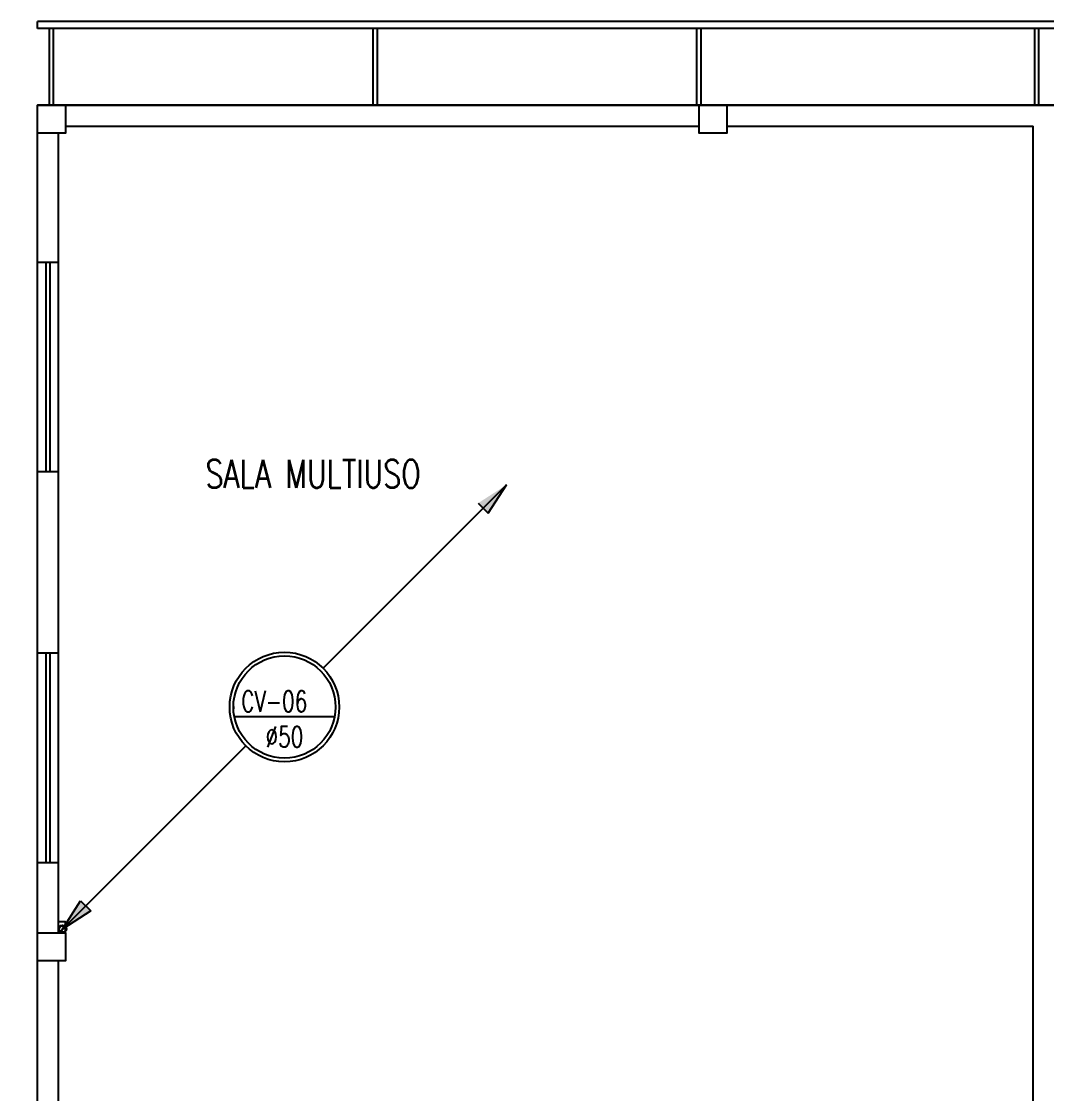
# Model space of a CAD drawing. Header units: inches. Extents: x 542787 to 543192, y 9574025 to 9574373.
# Drawn here: x 543172.45 to 543179.79, y 9574107.15 to 9574114.83 of the extents above; entities that cross this region are included whole.
import ezdxf
from ezdxf.enums import TextEntityAlignment as Align

# ---------------------------------------------------------------- set-up
doc = ezdxf.new("R2010")
doc.units = ezdxf.units.IN
doc.header["$MEASUREMENT"] = 0
for name, color, linetype in [('I-ARQ', 8, 'Continuous'), ('I-ESGOTO', 6, 'Continuous'), ('I-NORMO_INST', 4, 'Continuous')]:
    doc.layers.add(name, color=color, linetype=linetype)
doc.styles.add('50', font='ROMANS.SHX', dxfattribs={"width": 0.7, "height": 0.1})
doc.styles.add('ROMANS', font='romans.shx', dxfattribs={"height": 0.025})

# ---------------------------------------------------------------- blocks, each defined once
blk = doc.blocks.new('*U192')
at = {"color": 2}
blk.add_wipeout([(0.47383382302634447, 0.02633508466966209), (0.4880242477145868, 0.022172410826051543), (0.49789586812542813, 0.011534464184643024), (0.5003637562839414, -0.0015702418527919482), (0.4955822060326253, -0.01544582489309828), (0.4850936135821563, -0.024079514833621037), (0.47383382302634447, -0.02623794266115706), (0.45933489537409405, -0.022229439944196763), (0.44930904889754236, -0.009741418413362783), (0.4476123588443673, 0.0005881752899340037), (0.450851478996614, 0.011534464184643024), (0.45979762440381483, 0.022480753079352038)], dxfattribs=at)
blk.add_circle((0.4739464758138163, 1.274884407875823e-14), 0.02500000000000684)
at = {"color": 8, "ltscale": 0.01}
blk.add_circle((0.4739464758138163, 1.274884407875823e-14), 0.02333333333334017, dxfattribs=at)
for centre, radius, start, end in [((0.4739464758138163, 0.01250000000001616), 0.01250000000000341, 132.0789395626286, 270), ((0.4739464758138163, -0.01249999999999073), 0.01250000000000342, 312.0789395626286, 89.99999999999999)]:
    blk.add_arc(centre, radius, start, end, dxfattribs=at)
blk = doc.blocks.new('*U193')
for p, q in [((-0.0006817638174610071, -0.0031363292180373), (0, 0)), ((-1.372179442868564e-16, -0.02474535289697855), (0, 0)), ((0, 0), (0.0006817638174609722, -0.003136329218037308)), ((0.0006817638174609722, -0.003136329218037308), (-0.0006817638174610071, -0.0031363292180373)), ((-3.3280609325073e-16, -0.05995301590202473), (-1.952954321505824e-16, -0.03520766300504619)), ((-0.0006817638174613051, -0.05681668668398742), (-3.3280609325073e-16, -0.05995301590202473)), ((0.0006817638174606743, -0.05681668668398743), (-0.0006817638174613051, -0.05681668668398742))]:
    blk.add_line(p, q)
for centre, radius in [((0, 0), 0.0003106419297651757), ((-1.662566882187194e-16, -0.02997650795101237), 0.00487752617599731)]:
    blk.add_circle(centre, radius)
at = {"color": 8}
blk.add_circle((-1.662566882187194e-16, -0.02997650795101237), 0.005231155055471231, dxfattribs=at)
for points in [[(0.0006817638174609722, -0.003136329218037308), (-0.0006817638174610071, -0.0031363292180373), (0, 0)], [(0.0006817638174606743, -0.05681668668398743), (-0.0006817638174613051, -0.05681668668398742), (-3.3280609325073e-16, -0.05995301590202473)]]:
    blk.add_solid(points)
blk = doc.blocks.new('BOLA')
at = {"style": '50', "width": 0.7, "flags": 1}
blk.add_attdef('ALTUARA', text='', height=0.002, dxfattribs=at).set_placement((0.0002598189044998103, -0.007526282018176376), align=Align.CENTER)
at = {"color": 2}
blk.add_wipeout([(-0.0034306041665807595, 0.0033065364934536066), (-0.0008967654083170473, 0.004686211450234913), (0.001845075014915952, 0.004421616255397899), (0.0035658162599924233, 0.003136439594760985), (0.0045869154381489585, 0.0013409721644020364), (0.004757098647987609, -0.0003221976317163283), (0.004227639790906332, -0.0022310630027197083), (0.002998538907342815, -0.003724135900145447), (0.001107614492865381, -0.004706918052397209), (-0.000877856180751729, -0.0047258177214453065), (-0.002579688157825187, -0.004083229391126847), (-0.0034306041665807595, -0.0033272430956159055), (-0.004508431067870951, -0.0017018725884976327), (-0.004792069764414597, -7.650210592741527e-05), (-0.004527340335873958, 0.001624467028287148)], dxfattribs=at)
at = {"color": 8}
blk.add_line((-0.004792757217217114, -0.0009053948610162968), (0.004792757217217114, -0.0009053948610162968), dxfattribs=at)
blk.add_circle((0, 0), 0.0052311550554712, dxfattribs=at)
blk.add_circle((0, 0), 0.0048775261759973)
at = {"style": '50', "width": 0.7}
blk.add_attdef('NAF', (-0.00412650687519539, -0.0004650827839335972), '', height=0.002, dxfattribs=at)
blk.add_attdef('NU', text='', height=0.002, dxfattribs=at).set_placement((0, -0.003845717468963498), align=Align.CENTER)

msp = doc.modelspace()

# ---------------------------------------------------------------- linework, layer by layer
at = {"layer": 'I-ARQ'}
for p, q in [((543191.7176817484, 9574114.829762327), (543172.5676817481, 9574114.829762327)), ((543172.5676817481, 9574114.779762326), (543172.5676817481, 9574114.829762327)), ((543172.5676817481, 9574114.779762326), (543172.5676817481, 9574114.829762327)), ((543191.7176817484, 9574114.779762326), (543172.5676817481, 9574114.779762326)), ((543172.652681749, 9574114.229762327), (543172.652681749, 9574114.779762326)), ((543172.6826817483, 9574114.229762327), (543172.6826817483, 9574114.779762326)), ((543174.9714317486, 9574114.229762327), (543174.9714317486, 9574114.779762326)), ((543175.0014317479, 9574114.229762327), (543175.0014317479, 9574114.779762326)), ((543177.2901817482, 9574114.229762327), (543177.2901817482, 9574114.779762326)), ((543177.3201817475, 9574114.229762327), (543177.3201817475, 9574114.779762326)), ((543179.7089317493, 9574114.229762327), (543179.7089317493, 9574114.779762326)), ((543179.7389317487, 9574114.229762327), (543179.7389317487, 9574114.779762326)), ((543172.5676817481, 9574114.229762327), (543191.7176817484, 9574114.229762327)), ((543191.7176817484, 9574114.229762327), (543172.5676817481, 9574114.229762327)), ((543172.5676817481, 9574113.107262326), (543172.5676817481, 9574114.229762327)), ((543172.7676817492, 9574114.079762327), (543177.3051817488, 9574114.079762327)), ((543177.5051817481, 9574114.079762327), (543179.6989317477, 9574114.079762327)), ((543179.6989317477, 9574104.230520392), (543179.6989317477, 9574114.079762327)), ((543172.7176817484, 9574113.107262326), (543172.7176817484, 9574114.029762326)), ((543172.5676817481, 9574111.607262326), (543172.5676817481, 9574113.107262326)), ((543172.5676817481, 9574113.107262326), (543172.7176817484, 9574113.107262326)), ((543172.6276817486, 9574113.107262326), (543172.6276817486, 9574111.607262326)), ((543172.6576817479, 9574111.607262326), (543172.6576817479, 9574113.107262326)), ((543172.7176817484, 9574111.607262326), (543172.7176817484, 9574113.107262326)), ((543172.5676817481, 9574111.607262326), (543172.7176817484, 9574111.607262326)), ((543172.5676817481, 9574110.307262326), (543172.5676817481, 9574111.607262326)), ((543172.7176817484, 9574110.307262326), (543172.7176817484, 9574111.607262326)), ((543172.7176817484, 9574110.307262326), (543172.5676817481, 9574110.307262326)), ((543172.5676817481, 9574108.807262326), (543172.5676817481, 9574110.307262326)), ((543172.6276817486, 9574110.307262326), (543172.6276817486, 9574108.807262326)), ((543172.6576817479, 9574108.807262326), (543172.6576817479, 9574110.307262326)), ((543172.7176817484, 9574108.807262326), (543172.7176817484, 9574110.307262326)), ((543172.7176817484, 9574108.807262326), (543172.5676817481, 9574108.807262326)), ((543172.5676817481, 9574106.592262326), (543172.5676817481, 9574108.807262326)), ((543172.7176817484, 9574108.304762326), (543172.7176817484, 9574108.807262326)), ((543172.7176817484, 9574106.592262326), (543172.7176817484, 9574108.104762327))]:
    msp.add_line(p, q, dxfattribs=at)
for points in [[(543172.7676817492, 9574114.229762327), (543172.7676817492, 9574114.029762326), (543172.5676817481, 9574114.029762326), (543172.5676817481, 9574114.229762327)], [(543177.5051817481, 9574114.229762327), (543177.5051817481, 9574114.029762326), (543177.3051817488, 9574114.029762326), (543177.3051817488, 9574114.229762327)], [(543172.7676817492, 9574108.304762326), (543172.7676817492, 9574108.104762327), (543172.5676817481, 9574108.104762327), (543172.5676817481, 9574108.304762326)], [(543172.7676817492, 9574108.304762326), (543172.7676817492, 9574108.104762327), (543172.5676817481, 9574108.104762327), (543172.5676817481, 9574108.304762326)], [(543172.7676817492, 9574108.304762326), (543172.7676817492, 9574108.104762327), (543172.5676817481, 9574108.104762327), (543172.5676817481, 9574108.304762326)]]:
    msp.add_lwpolyline(points, close=True, dxfattribs=at)
at = {"layer": 'I-ESGOTO'}
msp.add_circle((543172.7464730653, 9574108.332344199), 0.02815943842051638, dxfattribs=at)

# ---------------------------------------------------------------- texts
at = {"layer": 'I-NORMO_INST', "style": 'ROMANS', "width": 0.75}
msp.add_text('SALA MULTIUSO', height=0.2, dxfattribs=at).set_placement((543174.5417756041, 9574111.590720486), align=Align.MIDDLE_CENTER)

# ---------------------------------------------------------------- next in the draw order: block references
at = {"layer": 'I-ESGOTO', "rotation": 90}
msp.add_blockref('*U192', (543172.7464730653, 9574107.858397722), dxfattribs=at)

# ---------------------------------------------------------------- next in the draw order: linework, layer by layer
at = {"layer": 'I-ARQ'}
msp.add_lwpolyline([(543172.7676817492, 9574108.304762326), (543172.7676817492, 9574108.384762324), (543172.7176817484, 9574108.384762324)], dxfattribs=at)

# ---------------------------------------------------------------- next in the draw order: block references
at = {"layer": 'I-NORMO_INST', "xscale": 75, "yscale": 75, "zscale": 75, "rotation": 134.9999999999999}
msp.add_blockref('*U193', (543172.7464718047, 9574108.33216667), dxfattribs=at)

# ---------------------------------------------------------------- next in the draw order: block references
at = {"layer": 'I-NORMO_INST', "xscale": 75, "yscale": 75, "zscale": 75}
msp.add_blockref('BOLA', (543174.3362162083, 9574109.921911072), dxfattribs=at).add_auto_attribs({'NAF': 'CV-06', 'NU': '%%c50'})

doc.saveas('drawing.dxf')
